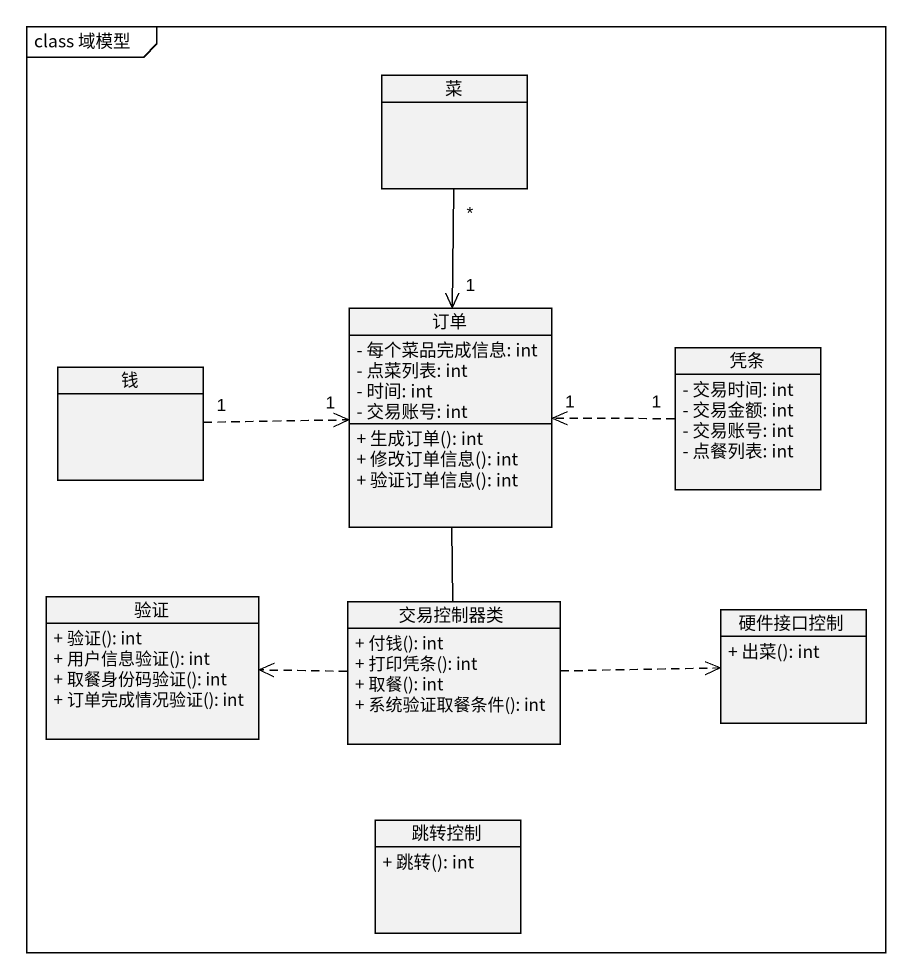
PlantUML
@startuml
mainframe class 域模型
hide circle
hide empty members
skinparam classAttributeIconSize 0
class 菜
class 订单 {
  - 每个菜品完成信息: int
  - 点菜列表: int
  - 时间: int
  - 交易账号: int
  + 生成订单(): int
  + 修改订单信息(): int
  + 验证订单信息(): int
}
class 钱
class 凭条 {
  - 交易时间: int
  - 交易金额: int
  - 交易账号: int
  - 点餐列表: int
}
class 验证 {
  + 验证(): int
  + 用户信息验证(): int
  + 取餐身份码验证(): int
  + 订单完成情况验证(): int
}
class 交易控制器类 {
  + 付钱(): int
  + 打印凭条(): int
  + 取餐(): int
  + 系统验证取餐条件(): int
}
class 硬件接口控制 {
  + 出菜(): int
}
class 跳转控制 {
  + 跳转(): int
}
菜 "*" --> "1" 订单
订单 -- 交易控制器类
钱 "1" .right.> "1" 订单
凭条 "1" .left.> "1" 订单
交易控制器类 .left.> 验证
交易控制器类 .right.> 硬件接口控制
@enduml
